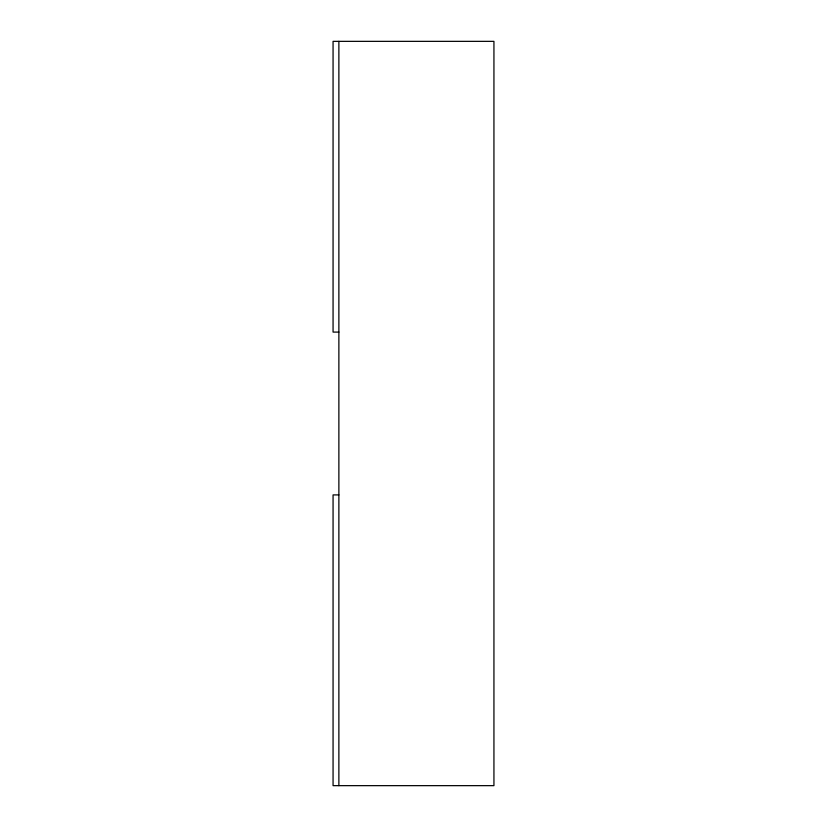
<?xml version="1.0" encoding="UTF-8"?>
<svg xmlns="http://www.w3.org/2000/svg" width="827" height="827" viewBox="0 0 827 827"><rect width="100%" height="100%" fill="white"/><g stroke="black" fill="none" stroke-linecap="round" stroke-linejoin="round"><path stroke-width="1.24" d="M338.874 332.092L333.064 332.092L333.064 41.35L493.936 41.35L493.936 785.65L333.064 785.65L333.064 494.908L338.874 494.908M338.874 41.35L338.874 785.65"/></g></svg>
